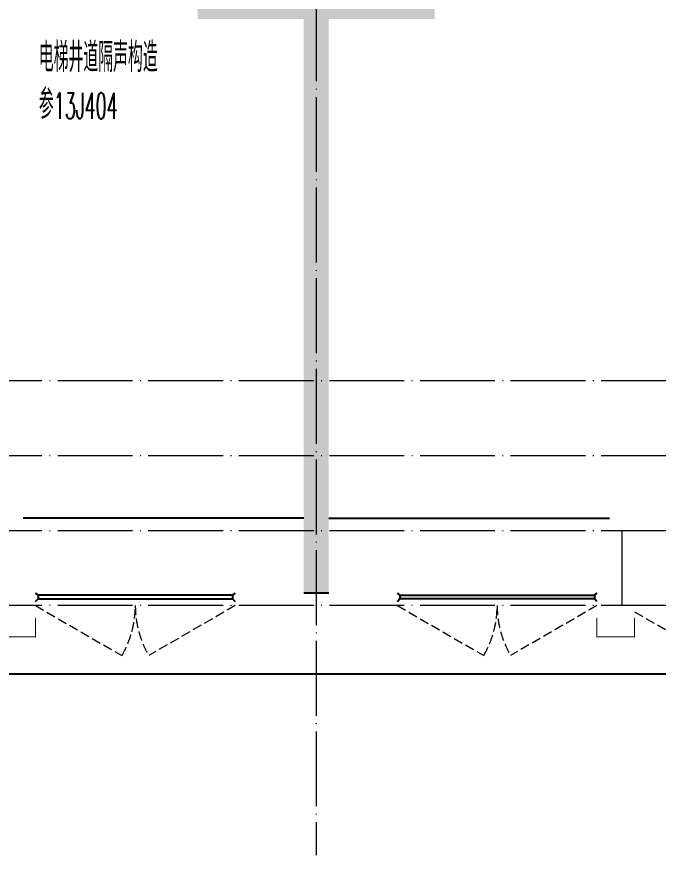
# Model space of a CAD drawing. Extents: x -518115 to 389031, y -231062 to 1628073.
# Drawn here: x 48417 to 53558, y 516240 to 522957 of the extents above; entities that cross this region are included whole.
import ezdxf

# ---------------------------------------------------------------- set-up
doc = ezdxf.new("R2010")
doc.units = 0
doc.header["$LTSCALE"] = 1000
doc.header["$MEASUREMENT"] = 0
doc.linetypes.add('DASH', pattern=[0.35, 0.25, -0.1])
doc.linetypes.add('DOTE', pattern=[2.42, 2, -0.2, 0.02, -0.2])
for name, color, linetype in [('3-栏杆1', 135, 'Continuous'), ('3.5方案汇报，与郭总、侯月琴确定户型_t8$0$2020.03.04 -1安徽标准化洋房户型(UA）_t8_t8$0$看线', 154, 'Continuous'), ('PUB_TEXT', 4, 'Continuous'), ('保温', 6, 'Continuous'), ('看线', 251, 'Continuous')]:
    doc.layers.add(name, color=color, linetype=linetype)
doc.layers.add('DOTE', color=19, linetype='DOTE', lineweight=9)
doc.layers.add('WINDOW', color=144, linetype='Continuous', lineweight=15)
doc.styles.add('_TCH_DIM', font='SIMPLEX.shx', dxfattribs={"width": 0.7, "bigfont": 'GBCBIG.shx'})

# ---------------------------------------------------------------- blocks, each defined once
blk = doc.blocks.new('GDGDGDSDA')
at = {"layer": 'DOTE', "linetype": 'DOTE', "ltscale": 0.3}
for p, q in [((456834.8, 366358.3), (456834.8, 359558.3)), ((471334.8, 363358.3), (417334.8, 363358.3)), ((471334.8, 362758.3), (417334.8, 362758.3)), ((471334.8, 362158.3), (417334.8, 362158.3)), ((459284.8, 362158.3), (459284.8, 361558.3)), ((471334.8, 361558.3), (417334.8, 361558.3))]:
    blk.add_line(p, q, dxfattribs=at)
blk = doc.blocks.new('GDFGDGRD')
at = {"layer": '保温', "linetype": 'Continuous', "ltscale": 10}
h = blk.add_hatch(dxfattribs=at)
h.set_pattern_fill('HEX', color=251, scale=10, angle=90, style=0)
h.set_pattern_definition([(90, (-70765.891, -151624.736), (-16.49778, 1e-15), [9.525, -19.05]), (210, (-70765.891, -151624.736), (8.24889, -14.2874966), [9.525, -19.05]), (150, (-70765.891, -151615.211), (-8.24889, -14.2874966), [9.525, -19.05])])
h.paths.add_polyline_path([(434066.6, 368523.7), (434066.6, 368723.7), (432166.6, 368723.7), (432166.6, 368523.7)])
h = blk.add_hatch(dxfattribs=at)
h.set_pattern_fill('HEX', color=251, scale=10, angle=90, style=0)
h.set_pattern_definition([(90, (-70765.891, -152124.736), (-16.49778, 1e-15), [9.525, -19.05]), (210, (-70765.891, -152124.736), (8.24889, -14.2874966), [9.525, -19.05]), (150, (-70765.891, -152115.211), (-8.24889, -14.2874966), [9.525, -19.05])])
h.paths.add_polyline_path([(433016.7, 363923.7), (433216.7, 363923.7), (433216.7, 368523.7), (433016.7, 368523.7)])
at = {"layer": '保温', "color": 251, "linetype": 'ByBlock', "ltscale": 10}
blk.add_line((433016.6, 363923.7), (433216.6, 363923.7), dxfattribs=at)
blk = doc.blocks.new('ASDFSD')
at = {"layer": '3-栏杆1', "color": 5}
for p, q in [((681762.6, 334937.5), (681742.3, 334955.3)), ((681742.3, 334955.3), (681762.6, 334937.5)), ((681742.3, 334888.4), (681762.6, 334908.3)), ((683322.1, 334937.5), (681762.6, 334937.5)), ((681762.6, 334937.5), (681762.6, 334908.3)), ((681762.6, 334908.2), (683322.1, 334908.2)), ((683322.1, 334937.5), (683342.3, 334955.3)), ((683342.3, 334955.3), (683322.1, 334937.5)), ((683322.1, 334937.5), (683322.1, 334908.3)), ((683322.1, 334908.3), (683342.3, 334888.4)), ((683342.3, 334888.4), (683322.1, 334908.3))]:
    blk.add_line(p, q, dxfattribs=at)

msp = doc.modelspace()

# ---------------------------------------------------------------- linework, layer by layer
at = {"color": 30, "const_width": 8}
for points in [[(48266.6, 518140.4), (48266.6, 517990.4), (48566.6, 517990.4), (48566.6, 518140.4)], [(53366.6, 518140.4), (53366.6, 517990.4), (53066.6, 517990.4), (53066.6, 518140.4)]]:
    msp.add_lwpolyline(points, dxfattribs=at)
at = {"layer": '3.5方案汇报，与郭总、侯月琴确定户型_t8$0$2020.03.04 -1安徽标准化洋房户型(UA）_t8_t8$0$看线', "ltscale": 10}
for p, q in [((50716.6, 518940.4), (48466.6, 518940.4)), ((50916.6, 518940.4), (53166.6, 518940.4))]:
    msp.add_line(p, q, dxfattribs=at)
at = {"layer": 'WINDOW', "color": 250, "linetype": 'DASH', "ltscale": 0.3}
for points in [[(48566.6, 518240.4), (49259.4, 517840.4, 0.131652), (49366.6, 518240.4)], [(50166.6, 518240.4), (49473.8, 517840.4, -0.131652), (49366.6, 518240.4)], [(51466.6, 518240.4), (52159.4, 517840.4, 0.131652), (52266.6, 518240.4)], [(53066.6, 518240.4), (52373.8, 517840.4, -0.131652), (52266.6, 518240.4)], [(53368.5, 518190.4), (54494.3, 517540.4, 0.131652), (54668.5, 518190.4)]]:
    msp.add_lwpolyline(points, format="xyb", dxfattribs=at)
at = {"layer": '看线', "color": 201}
msp.add_lwpolyline([(60916.6, 519190.4), (60916.6, 517690.4), (40716.6, 517690.4), (40716.6, 519190.4), (38316.6, 519190.4)], dxfattribs=at)

# ---------------------------------------------------------------- block references
for name, p in [('GDGDGDSDA', (-406018.2, 156682.1)), ('ASDFSD', (-633175.7, 183385.1))]:
    msp.add_blockref(name, p)
at = {"xscale": -1}
for name, p in [('GDFGDGRD', (483933.2, 154416.7)), ('ASDFSD', (734808.9, 183385.1))]:
    msp.add_blockref(name, p, dxfattribs=at)

# ---------------------------------------------------------------- texts
at = {"layer": 'PUB_TEXT', "color": 3, "style": '_TCH_DIM'}
for s, height, width, p in [('电梯井道隔声构造', 236.31, 0.7, (48593.2, 522514.7)), ('参', 236.3, 0.7, (48593.2, 522140)), ('13J404', 208.25, 0.494118, (48713.6, 522140))]:
    msp.add_text(s, height=height, dxfattribs=dict(at, width=width)).set_placement(p)

doc.saveas('drawing.dxf')
